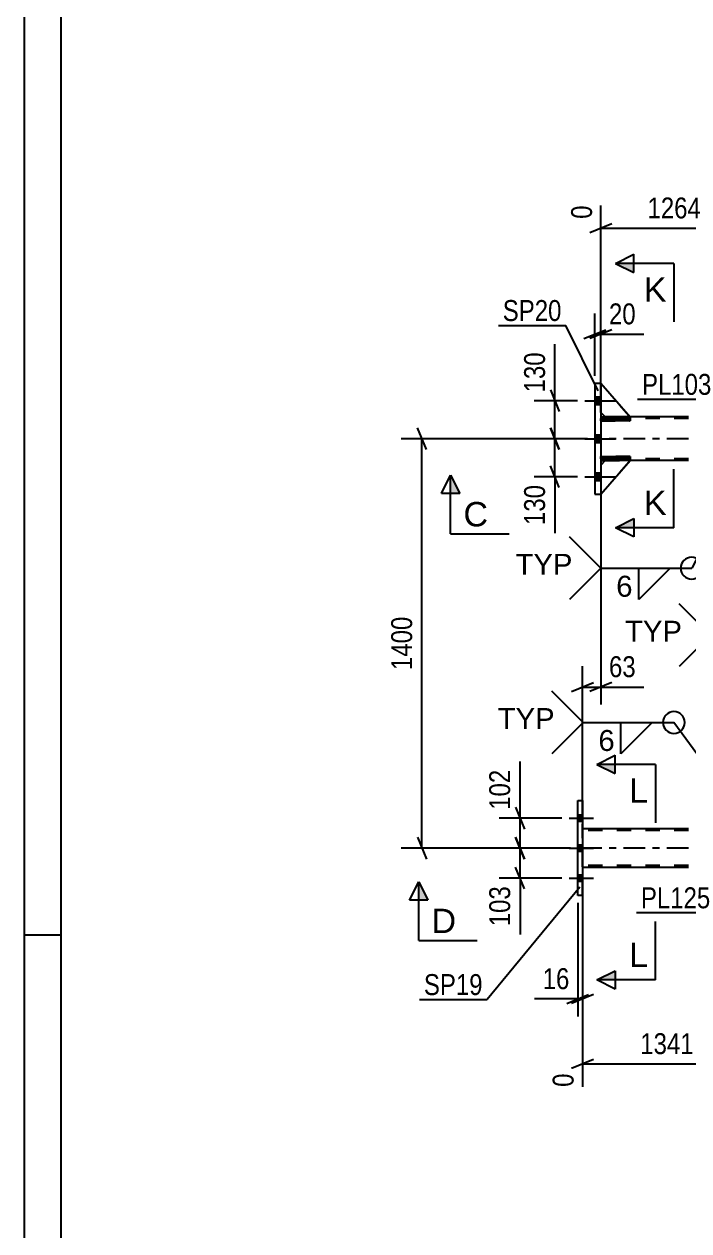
# Model space of a CAD drawing. Header units: millimetres. Extents: x -787 to 402, y -866 to -25.
# Drawn here: x -786.8 to -695.8, y -608.6 to -443.5 of the extents above; entities that cross this region are included whole.
import ezdxf

# ---------------------------------------------------------------- set-up
doc = ezdxf.new("R2010")
doc.units = ezdxf.units.MM
doc.linetypes.add('DXK_LINE_DOT2', pattern=[3.9198, 1.9599, -1.9599])
doc.linetypes.add('DXK_LINE_DOT3', pattern=[5.9187, 2.979, -0.9799, 0.9799, -0.9799])
doc.styles.add('Arial', font='arial.ttf', dxfattribs={"height": 0.2})
doc.styles.add('Arial Narrow', font='ARIALN.TTF', dxfattribs={"height": 0.2})

# ---------------------------------------------------------------- blocks, each defined once
blk = doc.blocks.new('Unknown-569028579-1134')
at = {"color": 5, "linetype": 'Continuous'}
for p, q in [((-786.76, -25.13), (-786.76, -866.13)), ((-781.76, -30.13), (-781.76, -861.13)), ((-781.76, -568.13), (-786.76, -568.13))]:
    blk.add_line(p, q, dxfattribs=at)
blk = doc.blocks.new('Part-569028579-67963 - 67904')
at = {"color": 2, "linetype": 'Continuous'}
for p, q in [((-711.03, -562.73), (-711.03, -549.73)), ((-711.03, -549.73), (-710.39, -549.73)), ((-710.39, -549.73), (-710.39, -549.73)), ((-710.39, -549.73), (-710.39, -562.73)), ((-710.39, -562.73), (-711.03, -562.73)), ((-710.39, -562.73), (-710.39, -562.73))]:
    blk.add_line(p, q, dxfattribs=at)
at = {"color": 7, "linetype": 'DXK_LINE_DOT2'}
for p, q in [((-711.03, -562.73), (-711.03, -549.73)), ((-710.39, -562.73), (-710.39, -549.73))]:
    blk.add_line(p, q, dxfattribs=at)
blk = doc.blocks.new('Part-569028579-67959 - 67904')
at = {"color": 2, "linetype": 'Continuous'}
for p, q in [((-695.87, -553.59), (-710.39, -553.59)), ((-695.87, -558.87), (-710.39, -558.87))]:
    blk.add_line(p, q, dxfattribs=at)
at = {"color": 7, "linetype": 'DXK_LINE_DOT2'}
for p, q in [((-710.39, -553.59), (-710.39, -558.87)), ((-695.87, -553.83), (-710.39, -553.83)), ((-695.87, -558.63), (-710.39, -558.63))]:
    blk.add_line(p, q, dxfattribs=at)
at = {"color": 7, "linetype": 'DXK_LINE_DOT3'}
blk.add_line((-695.87, -556.23), (-710.39, -556.23), dxfattribs=at)
blk = doc.blocks.new('Part-569028579-67964 - 67904')
at = {"color": 2, "linetype": 'Continuous'}
for p, q in [((-707.87, -497.23), (-707.27, -497.23)), ((-695.87, -497.23), (-703.87, -497.23)), ((-707.87, -503.23), (-707.27, -503.23)), ((-695.87, -503.23), (-703.87, -503.23))]:
    blk.add_line(p, q, dxfattribs=at)
at = {"color": 7, "linetype": 'DXK_LINE_DOT2'}
for p, q in [((-707.87, -497.23), (-707.87, -503.23)), ((-695.87, -497.47), (-707.87, -497.47)), ((-703.87, -497.23), (-707.27, -497.23)), ((-695.87, -502.99), (-707.87, -502.99)), ((-707.27, -503.23), (-703.87, -503.23))]:
    blk.add_line(p, q, dxfattribs=at)
at = {"color": 7, "linetype": 'DXK_LINE_DOT3'}
blk.add_line((-695.87, -500.23), (-707.87, -500.23), dxfattribs=at)
blk = doc.blocks.new('Part-569028579-67967 - 67904')
at = {"color": 2, "linetype": 'Continuous'}
for p, q in [((-708.67, -492.63), (-708.67, -507.83)), ((-708.67, -492.63), (-707.87, -492.63)), ((-707.87, -492.63), (-707.87, -507.83)), ((-708.67, -507.83), (-707.87, -507.83))]:
    blk.add_line(p, q, dxfattribs=at)
blk = doc.blocks.new('Part-569028579-68157 - 67904')
at = {"color": 7, "linetype": 'DXK_LINE_DOT2'}
for p, q in [((-707.87, -496.63), (-707.87, -492.63)), ((-707.87, -492.63), (-703.87, -497.23)), ((-707.27, -497.23), (-707.87, -496.63)), ((-703.87, -497.23), (-707.27, -497.23))]:
    blk.add_line(p, q, dxfattribs=at)
blk = doc.blocks.new('Part-569028579-68159 - 67904')
at = {"color": 7, "linetype": 'DXK_LINE_DOT2'}
for p, q in [((-707.27, -503.23), (-707.87, -503.83)), ((-707.87, -507.83), (-703.87, -503.23)), ((-703.87, -503.23), (-707.27, -503.23)), ((-707.87, -503.83), (-707.87, -507.83))]:
    blk.add_line(p, q, dxfattribs=at)
blk = doc.blocks.new('Part-569028579-68158 - 67904')
at = {"color": 2, "linetype": 'Continuous'}
for p, q in [((-707.87, -492.63), (-703.87, -497.23)), ((-707.27, -497.23), (-707.87, -496.63)), ((-703.87, -497.23), (-707.27, -497.23))]:
    blk.add_line(p, q, dxfattribs=at)
at = {"color": 7, "linetype": 'DXK_LINE_DOT2'}
blk.add_line((-707.87, -496.63), (-707.87, -492.63), dxfattribs=at)
blk = doc.blocks.new('Part-569028579-68160 - 67904')
at = {"color": 2, "linetype": 'Continuous'}
for p, q in [((-707.27, -503.23), (-707.87, -503.83)), ((-707.87, -507.83), (-703.87, -503.23)), ((-703.87, -503.23), (-707.27, -503.23))]:
    blk.add_line(p, q, dxfattribs=at)
at = {"color": 7, "linetype": 'DXK_LINE_DOT2'}
blk.add_line((-707.87, -503.83), (-707.87, -507.83), dxfattribs=at)
blk = doc.blocks.new('Part-569028579-68161 - 67904')
at = {"color": 7, "linetype": 'DXK_LINE_DOT2'}
for p, q in [((-703.87, -497.47), (-707.87, -497.47)), ((-707.87, -497.47), (-707.87, -497.79)), ((-707.87, -497.79), (-703.87, -497.79)), ((-707.27, -497.47), (-707.27, -497.79)), ((-703.87, -497.79), (-703.87, -497.47))]:
    blk.add_line(p, q, dxfattribs=at)
blk = doc.blocks.new('Part-569028579-68162 - 67904')
at = {"color": 7, "linetype": 'DXK_LINE_DOT2'}
for p, q in [((-703.87, -502.67), (-707.87, -502.67)), ((-707.87, -502.67), (-707.87, -502.99)), ((-707.87, -502.99), (-703.87, -502.99)), ((-707.27, -502.67), (-707.27, -502.99)), ((-703.87, -502.99), (-703.87, -502.67))]:
    blk.add_line(p, q, dxfattribs=at)
blk = doc.blocks.new('Part-569028579-68163 - 67904')
at = {"color": 2, "linetype": 'Continuous'}
for p, q in [((-707.87, -497.79), (-707.87, -497.47)), ((-707.87, -497.47), (-703.87, -497.47)), ((-703.87, -497.79), (-707.87, -497.79)), ((-703.87, -497.47), (-703.87, -497.79))]:
    blk.add_line(p, q, dxfattribs=at)
at = {"color": 7, "linetype": 'DXK_LINE_DOT2'}
blk.add_line((-707.27, -497.79), (-707.27, -497.47), dxfattribs=at)
blk = doc.blocks.new('Part-569028579-68164 - 67904')
at = {"color": 2, "linetype": 'Continuous'}
for p, q in [((-707.87, -502.99), (-707.87, -502.67)), ((-707.87, -502.67), (-703.87, -502.67)), ((-703.87, -502.99), (-707.87, -502.99)), ((-703.87, -502.67), (-703.87, -502.99))]:
    blk.add_line(p, q, dxfattribs=at)
at = {"color": 7, "linetype": 'DXK_LINE_DOT2'}
blk.add_line((-707.27, -502.99), (-707.27, -502.67), dxfattribs=at)
blk = doc.blocks.new('Bolt-569028579-68169 - 67904')
at = {"linetype": 'Continuous'}
for points in [[(-711.03, -551.69), (-711.03, -552.57), (-710.39, -552.57), (-710.39, -551.69)], [(-711.03, -551.69), (-711.03, -552.57), (-710.39, -552.57), (-710.39, -551.69)], [(-711.03, -551.69), (-711.03, -552.57), (-710.39, -552.57), (-710.39, -551.69)], [(-711.03, -555.79), (-711.03, -556.67), (-710.39, -556.67), (-710.39, -555.79)], [(-711.03, -555.79), (-711.03, -556.67), (-710.39, -556.67), (-710.39, -555.79)], [(-711.03, -559.89), (-711.03, -560.77), (-710.39, -560.77), (-710.39, -559.89)], [(-711.03, -559.89), (-711.03, -560.77), (-710.39, -560.77), (-710.39, -559.89)], [(-711.03, -559.89), (-711.03, -560.77), (-710.39, -560.77), (-710.39, -559.89)]]:
    blk.add_hatch(color=1, dxfattribs=at).paths.add_polyline_path(points)
at = {"color": 1, "linetype": 'Continuous'}
for p, q in [((-712.19, -552.13), (-708.87, -552.13)), ((-712.19, -552.13), (-708.87, -552.13)), ((-712.19, -552.13), (-708.87, -552.13)), ((-711.03, -551.69), (-710.39, -551.69)), ((-711.03, -551.69), (-710.39, -551.69)), ((-711.03, -551.69), (-710.39, -551.69)), ((-711.03, -552.57), (-710.39, -552.57)), ((-711.03, -552.57), (-710.39, -552.57)), ((-711.03, -552.57), (-710.39, -552.57)), ((-712.19, -556.23), (-708.87, -556.23)), ((-712.19, -556.23), (-708.87, -556.23)), ((-711.03, -555.79), (-710.39, -555.79)), ((-711.03, -555.79), (-710.39, -555.79)), ((-711.03, -556.67), (-710.39, -556.67)), ((-711.03, -556.67), (-710.39, -556.67)), ((-712.19, -560.33), (-708.87, -560.33)), ((-712.19, -560.33), (-708.87, -560.33)), ((-712.19, -560.33), (-708.87, -560.33)), ((-711.03, -559.89), (-710.39, -559.89)), ((-711.03, -559.89), (-710.39, -559.89)), ((-711.03, -559.89), (-710.39, -559.89)), ((-711.03, -560.77), (-710.39, -560.77)), ((-711.03, -560.77), (-710.39, -560.77)), ((-711.03, -560.77), (-710.39, -560.77))]:
    blk.add_line(p, q, dxfattribs=at)
blk = doc.blocks.new('Bolt-569028579-68172 - 67904')
at = {"linetype": 'Continuous'}
for points in [[(-708.67, -494.51), (-708.67, -495.55), (-707.87, -495.55), (-707.87, -494.51)], [(-708.67, -494.51), (-708.67, -495.55), (-707.87, -495.55), (-707.87, -494.51)], [(-708.67, -494.51), (-708.67, -495.55), (-707.87, -495.55), (-707.87, -494.51)], [(-708.67, -499.71), (-708.67, -500.75), (-707.87, -500.75), (-707.87, -499.71)], [(-708.67, -499.71), (-708.67, -500.75), (-707.87, -500.75), (-707.87, -499.71)], [(-708.67, -504.91), (-708.67, -505.95), (-707.87, -505.95), (-707.87, -504.91)], [(-708.67, -504.91), (-708.67, -505.95), (-707.87, -505.95), (-707.87, -504.91)], [(-708.67, -504.91), (-708.67, -505.95), (-707.87, -505.95), (-707.87, -504.91)]]:
    blk.add_hatch(color=1, dxfattribs=at).paths.add_polyline_path(points)
at = {"color": 1, "linetype": 'Continuous'}
for p, q in [((-710.07, -495.03), (-705.87, -495.03)), ((-710.07, -495.03), (-705.87, -495.03)), ((-710.07, -495.03), (-705.87, -495.03)), ((-708.67, -494.51), (-707.87, -494.51)), ((-708.67, -494.51), (-707.87, -494.51)), ((-708.67, -494.51), (-707.87, -494.51)), ((-708.67, -495.55), (-707.87, -495.55)), ((-708.67, -495.55), (-707.87, -495.55)), ((-708.67, -495.55), (-707.87, -495.55)), ((-708.67, -499.71), (-707.87, -499.71)), ((-708.67, -499.71), (-707.87, -499.71)), ((-710.07, -500.23), (-705.87, -500.23)), ((-710.07, -500.23), (-705.87, -500.23)), ((-708.67, -500.75), (-707.87, -500.75)), ((-708.67, -500.75), (-707.87, -500.75)), ((-708.67, -504.91), (-707.87, -504.91)), ((-708.67, -504.91), (-707.87, -504.91)), ((-708.67, -504.91), (-707.87, -504.91)), ((-710.07, -505.43), (-705.87, -505.43)), ((-710.07, -505.43), (-705.87, -505.43)), ((-710.07, -505.43), (-705.87, -505.43)), ((-708.67, -505.95), (-707.87, -505.95)), ((-708.67, -505.95), (-707.87, -505.95)), ((-708.67, -505.95), (-707.87, -505.95))]:
    blk.add_line(p, q, dxfattribs=at)
blk = doc.blocks.new('StraightDimension-569028579-76785 - 67904')
at = {"color": 7, "linetype": 'Continuous'}
for p, q in [((-707.87, -504.23), (-707.87, -536.6)), ((-710.39, -552.59), (-710.39, -531.35)), ((-711.89, -534.8), (-708.89, -533.6)), ((-710.39, -534.2), (-707.87, -534.2)), ((-706.37, -533.6), (-709.37, -534.8))]:
    blk.add_line(p, q, dxfattribs=at)
at = {"color": 0}
blk.add_wipeout([(-702.49, -533.45), (-702.49, -529.25), (-707.35, -529.25), (-707.35, -533.45)], dxfattribs=at)
at = {"color": 7, "linetype": 'Continuous'}
blk.add_line((-707.87, -534.2), (-701.97, -534.2), dxfattribs=at)
blk.add_line((-707.87, -534.2), (-701.97, -534.2), dxfattribs=at)
at = {"color": 3, "style": 'Arial Narrow'}
blk.add_text('63', height=2.863, dxfattribs=at).set_placement((-706.75, -532.85))
blk = doc.blocks.new('StraightDimension-569028579-80831 - 67904')
at = {"color": 7, "linetype": 'Continuous'}
for p, q in [((-711.03, -563.73), (-711.03, -579.28)), ((-710.39, -563.73), (-710.39, -579.28)), ((-712.53, -577.48), (-709.53, -576.28)), ((-708.89, -576.28), (-711.89, -577.48)), ((-711.03, -576.88), (-710.39, -576.88))]:
    blk.add_line(p, q, dxfattribs=at)
at = {"color": 0}
blk.add_wipeout([(-711.56, -576.13), (-711.56, -571.93), (-716.42, -571.93), (-716.42, -576.13)], dxfattribs=at)
at = {"color": 7, "linetype": 'Continuous'}
blk.add_line((-711.03, -576.88), (-716.94, -576.88), dxfattribs=at)
blk.add_line((-711.03, -576.88), (-716.94, -576.88), dxfattribs=at)
at = {"color": 3, "style": 'Arial Narrow'}
blk.add_text('16', height=2.863, dxfattribs=at).set_placement((-715.82, -575.53))
blk = doc.blocks.new('StraightDimension-569028579-76465 - 67904')
at = {"color": 7, "linetype": 'Continuous'}
for p, q in [((-687.23, -554.59), (-687.23, -594.38)), ((-710.39, -559.87), (-710.39, -588.9)), ((-708.89, -585.17), (-711.89, -586.37)), ((-710.39, -585.77), (-687.23, -585.77)), ((-688.73, -586.37), (-685.73, -585.17))]:
    blk.add_line(p, q, dxfattribs=at)
at = {"color": 0}
blk.add_wipeout([(-694.55, -585.02), (-694.55, -580.82), (-703.07, -580.82), (-703.07, -585.02)], dxfattribs=at)
at = {"color": 0, "linetype": 'Continuous'}
for points in [[(-710.99, -586.47), (-715.19, -586.47), (-715.19, -589.5), (-710.99, -589.5)], [(-687.83, -586.47), (-692.03, -586.47), (-692.03, -594.98), (-687.83, -594.98)]]:
    blk.add_wipeout(points, dxfattribs=at)
at = {"color": 3, "style": 'Arial Narrow'}
blk.add_text('1341', height=2.863, dxfattribs=at).set_placement((-702.47, -584.42))
at = {"color": 3, "linetype": 'Continuous', "style": 'Arial Narrow'}
for s, height, p in [('0', 2.86, (-711.59, -588.9)), ('1341', 2.863, (-688.43, -594.38))]:
    blk.add_text(s, height=height, rotation=90.0002, dxfattribs=at).set_placement(p)
blk = doc.blocks.new('StraightDimension-569028579-76662 - 67904')
at = {"color": 7, "linetype": 'Continuous'}
for p, q in [((-687.77, -502.23), (-687.77, -462.84)), ((-707.87, -496.23), (-707.87, -468.32)), ((-706.37, -470.85), (-709.37, -472.05)), ((-707.87, -471.45), (-687.77, -471.45)), ((-689.27, -472.05), (-686.27, -470.85))]:
    blk.add_line(p, q, dxfattribs=at)
at = {"color": 0, "linetype": 'Continuous'}
for points in [[(-688.37, -462.24), (-692.57, -462.24), (-692.57, -470.75), (-688.37, -470.75)], [(-708.47, -467.72), (-712.67, -467.72), (-712.67, -470.75), (-708.47, -470.75)]]:
    blk.add_wipeout(points, dxfattribs=at)
at = {"color": 0}
blk.add_wipeout([(-693.57, -470.7), (-693.57, -466.5), (-702.08, -466.5), (-702.08, -470.7)], dxfattribs=at)
at = {"color": 3, "linetype": 'Continuous', "style": 'Arial Narrow'}
for s, height, p in [('1264', 2.863, (-688.97, -470.15)), ('0', 2.86, (-709.07, -470.15))]:
    blk.add_text(s, height=height, rotation=90.0002, dxfattribs=at).set_placement(p)
at = {"color": 3, "style": 'Arial Narrow'}
blk.add_text('1264', height=2.863, dxfattribs=at).set_placement((-701.48, -470.1))
blk = doc.blocks.new('StraightDimension-569028579-77367 - 67904')
at = {"color": 7, "linetype": 'Continuous'}
for p, q in [((-712.03, -556.23), (-721.77, -556.23)), ((-719.52, -554.73), (-718.32, -557.73)), ((-718.92, -560.33), (-718.92, -556.23)), ((-718.32, -561.83), (-719.52, -558.83)), ((-713.19, -560.33), (-721.77, -560.33))]:
    blk.add_line(p, q, dxfattribs=at)
at = {"color": 0}
blk.add_wipeout([(-719.67, -560.85), (-723.87, -560.85), (-723.87, -567.53), (-719.67, -567.53)], dxfattribs=at)
at = {"color": 7, "linetype": 'Continuous'}
blk.add_line((-718.92, -560.33), (-718.92, -568.06), dxfattribs=at)
blk.add_line((-718.92, -560.33), (-718.92, -568.06), dxfattribs=at)
at = {"color": 3, "style": 'Arial Narrow'}
blk.add_text('103', height=2.863, rotation=90.0002, dxfattribs=at).set_placement((-720.27, -566.93))
blk = doc.blocks.new('StraightDimension-569028579-77343 - 67904')
at = {"color": 7, "linetype": 'Continuous'}
for p, q in [((-731.73, -501.73), (-732.93, -498.73)), ((-709.67, -500.23), (-735.18, -500.23)), ((-732.33, -556.23), (-732.33, -500.23)), ((-712.03, -556.23), (-735.18, -556.23)), ((-732.93, -554.73), (-731.73, -557.73))]:
    blk.add_line(p, q, dxfattribs=at)
at = {"color": 0}
blk.add_wipeout([(-733.08, -523.97), (-737.28, -523.97), (-737.28, -532.48), (-733.08, -532.48)], dxfattribs=at)
at = {"color": 3, "style": 'Arial Narrow'}
blk.add_text('1400', height=2.863, rotation=90.0002, dxfattribs=at).set_placement((-733.68, -531.88))
blk = doc.blocks.new('StraightDimension-569028579-77348 - 67904')
at = {"color": 7, "linetype": 'Continuous'}
for p, q in [((-714.75, -493.53), (-713.55, -496.53)), ((-711.07, -495.03), (-717, -495.03)), ((-714.15, -500.23), (-714.15, -495.03)), ((-713.55, -501.73), (-714.75, -498.73)), ((-709.67, -500.23), (-717, -500.23))]:
    blk.add_line(p, q, dxfattribs=at)
at = {"color": 0}
blk.add_wipeout([(-714.9, -487.82), (-719.1, -487.82), (-719.1, -494.5), (-714.9, -494.5)], dxfattribs=at)
at = {"color": 7, "linetype": 'Continuous'}
blk.add_line((-714.15, -495.03), (-714.15, -487.29), dxfattribs=at)
blk.add_line((-714.15, -495.03), (-714.15, -487.29), dxfattribs=at)
at = {"color": 3, "style": 'Arial Narrow'}
blk.add_text('130', height=2.863, rotation=90.0002, dxfattribs=at).set_placement((-715.5, -493.9))
blk = doc.blocks.new('StraightDimension-569028579-77349 - 67904')
at = {"color": 7, "linetype": 'Continuous'}
for p, q in [((-714.75, -498.73), (-713.55, -501.73)), ((-709.67, -500.23), (-717, -500.23)), ((-714.15, -505.43), (-714.15, -500.23)), ((-713.55, -506.93), (-714.75, -503.93)), ((-711.07, -505.43), (-717, -505.43))]:
    blk.add_line(p, q, dxfattribs=at)
at = {"color": 0}
blk.add_wipeout([(-714.9, -505.95), (-719.1, -505.95), (-719.1, -512.64), (-714.9, -512.64)], dxfattribs=at)
at = {"color": 7, "linetype": 'Continuous'}
blk.add_line((-714.15, -505.43), (-714.15, -513.16), dxfattribs=at)
blk.add_line((-714.15, -505.43), (-714.15, -513.16), dxfattribs=at)
at = {"color": 3, "style": 'Arial Narrow'}
blk.add_text('130', height=2.863, rotation=90.0002, dxfattribs=at).set_placement((-715.5, -512.04))
blk = doc.blocks.new('StraightDimension-569028579-77366 - 67904')
at = {"color": 7, "linetype": 'Continuous'}
for p, q in [((-719.52, -550.63), (-718.32, -553.63)), ((-713.19, -552.13), (-721.77, -552.13)), ((-718.92, -556.23), (-718.92, -552.13)), ((-712.03, -556.23), (-721.77, -556.23)), ((-718.32, -557.73), (-719.52, -554.73))]:
    blk.add_line(p, q, dxfattribs=at)
at = {"color": 0}
blk.add_wipeout([(-719.67, -544.92), (-723.87, -544.92), (-723.87, -551.6), (-719.67, -551.6)], dxfattribs=at)
at = {"color": 7, "linetype": 'Continuous'}
blk.add_line((-718.92, -552.13), (-718.92, -544.39), dxfattribs=at)
blk.add_line((-718.92, -552.13), (-718.92, -544.39), dxfattribs=at)
at = {"color": 3, "style": 'Arial Narrow'}
blk.add_text('102', height=2.863, rotation=90.0002, dxfattribs=at).set_placement((-720.27, -551))
blk = doc.blocks.new('StraightDimension-569028579-80665 - 67904')
at = {"color": 7, "linetype": 'Continuous'}
for p, q in [((-708.67, -491.63), (-708.67, -483.09)), ((-707.87, -491.63), (-707.87, -483.09)), ((-710.17, -486.54), (-707.17, -485.34)), ((-706.37, -485.34), (-709.37, -486.54)), ((-708.67, -485.94), (-707.87, -485.94))]:
    blk.add_line(p, q, dxfattribs=at)
at = {"color": 0}
blk.add_wipeout([(-702.49, -485.19), (-702.49, -480.99), (-707.35, -480.99), (-707.35, -485.19)], dxfattribs=at)
at = {"color": 7, "linetype": 'Continuous'}
blk.add_line((-707.87, -485.94), (-701.97, -485.94), dxfattribs=at)
blk.add_line((-707.87, -485.94), (-701.97, -485.94), dxfattribs=at)
at = {"color": 3, "style": 'Arial Narrow'}
blk.add_text('20', height=2.863, dxfattribs=at).set_placement((-706.75, -484.59))
blk = doc.blocks.new('Mark-569028579-76777 - 67904')
at = {"color": 0}
blk.add_wipeout([(-692.87, -564.47), (-692.87, -561.47), (-702.38, -561.47), (-702.38, -564.47)], dxfattribs=at)
blk.add_wipeout([(-692.87, -564.47), (-692.87, -561.47), (-702.38, -561.47), (-702.38, -564.47)], dxfattribs=at)
at = {"color": 30, "linetype": 'Continuous'}
for p in [(-686.99, -553.31), (-702.98, -565.07)]:
    blk.add_line(p, (-692.27, -565.07), dxfattribs=at)
at = {"color": 3, "style": 'Arial Narrow'}
blk.add_text('PL125', height=2.863, dxfattribs=at).set_placement((-702.38, -564.47))
blk = doc.blocks.new('SectionMark-569028579-78516 - 67904')
at = {"linetype": 'Continuous'}
blk.add_hatch(color=6, dxfattribs=at).paths.add_polyline_path([(-731.53, -563.37), (-732.78, -563.37), (-732.78, -560.87)])
at = {"color": 6, "linetype": 'Continuous'}
for p, q in [((-734.03, -563.37), (-732.78, -560.87)), ((-732.78, -568.87), (-732.78, -560.87)), ((-732.78, -560.87), (-731.53, -563.37)), ((-731.53, -563.37), (-734.03, -563.37)), ((-732.78, -568.87), (-724.78, -568.87))]:
    blk.add_line(p, q, dxfattribs=at)
at = {"color": 0, "linetype": 'Continuous'}
blk.add_wipeout([(-727.66, -567.87), (-727.66, -564.37), (-731.03, -564.37), (-731.03, -567.87)], dxfattribs=at)
at = {"color": 3, "linetype": 'Continuous', "style": 'Arial'}
blk.add_text('D', height=3.34, dxfattribs=at).set_placement((-731.03, -567.87))
blk = doc.blocks.new('WeldMark-569028579-77635 - 67904')
at = {"linetype": 'Continuous'}
blk.add_hatch(color=30, dxfattribs=at).paths.add_polyline_path([(-677.34, -506.44), (-676.05, -503.63), (-675.87, -506.71)])
at = {"color": 30, "linetype": 'Continuous'}
blk.add_line((-676.05, -503.63), (-680.45, -527.11), dxfattribs=at)
at = {"color": 3, "linetype": 'Continuous'}
for p, q in [((-692.88, -527.11), (-697.16, -522.82)), ((-692.88, -527.11), (-697.16, -531.4)), ((-687.27, -527.11), (-683.84, -531.4)), ((-687.27, -527.11), (-687.27, -531.4))]:
    blk.add_line(p, q, dxfattribs=at)
for start, end in [(90, 270), (270, 90)]:
    blk.add_arc((-680.45, -527.11), 1.5, start, end, dxfattribs=at)
at = {"color": 0}
blk.add_wipeout([(-688.35, -531.21), (-688.35, -527.81), (-690.98, -527.81), (-690.98, -531.21)], dxfattribs=at)
at = {"color": 30, "linetype": 'Continuous'}
blk.add_line((-692.88, -527.11), (-680.45, -527.11), dxfattribs=at)
at = {"color": 3, "style": 'Arial'}
blk.add_text('6', height=2.87, dxfattribs=at).set_placement((-690.78, -531.01))
at = {"color": 0, "linetype": 'Continuous'}
blk.add_wipeout([(-696.78, -528.01), (-696.78, -525.01), (-704.55, -525.01), (-704.55, -528.01)], dxfattribs=at)
blk.add_wipeout([(-696.78, -528.01), (-696.78, -525.01), (-704.55, -525.01), (-704.55, -528.01)], dxfattribs=at)
at = {"color": 3, "linetype": 'Continuous', "style": 'Arial'}
blk.add_text('TYP', height=2.865, dxfattribs=at).set_placement((-704.55, -528.01))
blk = doc.blocks.new('SectionMark-569028579-86144 - 67904')
at = {"linetype": 'Continuous'}
for points in [[(-705.89, -544.79), (-705.89, -546.04), (-708.39, -544.79)], [(-705.89, -573.02), (-705.89, -574.27), (-708.39, -574.27)]]:
    blk.add_hatch(color=6, dxfattribs=at).paths.add_polyline_path(points)
at = {"color": 6, "linetype": 'Continuous'}
for p, q in [((-708.39, -544.79), (-705.89, -543.54)), ((-705.89, -546.04), (-705.89, -543.54)), ((-700.39, -544.79), (-708.39, -544.79)), ((-708.39, -544.79), (-705.89, -546.04)), ((-700.39, -544.79), (-700.39, -552.79)), ((-700.39, -574.27), (-700.39, -566.27)), ((-708.39, -574.27), (-705.89, -573.02)), ((-700.39, -574.27), (-708.39, -574.27)), ((-705.89, -575.52), (-708.39, -574.27)), ((-705.89, -573.02), (-705.89, -575.52))]:
    blk.add_line(p, q, dxfattribs=at)
at = {"color": 0, "linetype": 'Continuous'}
for points in [[(-701.39, -550.04), (-701.39, -546.54), (-703.99, -546.54), (-703.99, -550.04)], [(-701.39, -572.52), (-701.39, -569.02), (-703.99, -569.02), (-703.99, -572.52)]]:
    blk.add_wipeout(points, dxfattribs=at)
at = {"color": 3, "linetype": 'Continuous', "style": 'Arial'}
for p in [(-703.99, -550.04), (-703.99, -572.52)]:
    blk.add_text('L', height=3.34, dxfattribs=at).set_placement(p)
blk = doc.blocks.new('SectionMark-569028579-75248 - 67904')
at = {"linetype": 'Continuous'}
blk.add_hatch(color=6, dxfattribs=at).paths.add_polyline_path([(-727.16, -507.73), (-728.41, -507.73), (-728.41, -505.23)])
at = {"color": 6, "linetype": 'Continuous'}
for p, q in [((-729.66, -507.73), (-728.41, -505.23)), ((-728.41, -513.23), (-728.41, -505.23)), ((-728.41, -505.23), (-727.16, -507.73)), ((-727.16, -507.73), (-729.66, -507.73)), ((-728.41, -513.23), (-720.41, -513.23))]:
    blk.add_line(p, q, dxfattribs=at)
at = {"color": 0, "linetype": 'Continuous'}
blk.add_wipeout([(-723.29, -512.23), (-723.29, -508.73), (-726.66, -508.73), (-726.66, -512.23)], dxfattribs=at)
at = {"color": 3, "linetype": 'Continuous', "style": 'Arial'}
blk.add_text('C', height=3.34, dxfattribs=at).set_placement((-726.66, -512.23))
blk = doc.blocks.new('WeldMark-569028579-77641 - 67904')
at = {"linetype": 'Continuous'}
blk.add_hatch(color=30, dxfattribs=at).paths.add_polyline_path([(-689.82, -505.54), (-687.77, -503.23), (-688.49, -506.23)])
at = {"color": 30, "linetype": 'Continuous'}
blk.add_line((-687.77, -503.23), (-695.43, -517.95), dxfattribs=at)
at = {"color": 3, "linetype": 'Continuous'}
for q in [(-712.14, -513.67), (-712.14, -522.24)]:
    blk.add_line((-707.86, -517.95), q, dxfattribs=at)
for start, end in [(90, 270), (270, 90)]:
    blk.add_arc((-695.43, -517.95), 1.5, start, end, dxfattribs=at)
at = {"color": 0}
blk.add_wipeout([(-703.33, -522.05), (-703.33, -518.65), (-705.96, -518.65), (-705.96, -522.05)], dxfattribs=at)
at = {"color": 30, "linetype": 'Continuous'}
blk.add_line((-707.86, -517.95), (-695.43, -517.95), dxfattribs=at)
at = {"color": 3, "linetype": 'Continuous'}
for p, q in [((-702.68, -517.95), (-698.39, -517.95)), ((-698.39, -517.95), (-702.68, -522.24)), ((-702.68, -522.24), (-702.68, -517.95))]:
    blk.add_line(p, q, dxfattribs=at)
at = {"color": 3, "style": 'Arial'}
blk.add_text('6', height=2.87, dxfattribs=at).set_placement((-705.76, -521.85))
at = {"color": 0, "linetype": 'Continuous'}
blk.add_wipeout([(-711.76, -518.85), (-711.76, -515.85), (-719.53, -515.85), (-719.53, -518.85)], dxfattribs=at)
blk.add_wipeout([(-711.76, -518.85), (-711.76, -515.85), (-719.53, -515.85), (-719.53, -518.85)], dxfattribs=at)
at = {"color": 3, "linetype": 'Continuous', "style": 'Arial'}
blk.add_text('TYP', height=2.865, dxfattribs=at).set_placement((-719.53, -518.85))
blk = doc.blocks.new('Mark-569028579-76941 - 67904')
at = {"color": 0}
blk.add_wipeout([(-713.24, -484.13), (-713.24, -481.13), (-721.28, -481.13), (-721.28, -484.13)], dxfattribs=at)
blk.add_wipeout([(-713.24, -484.13), (-713.24, -481.13), (-721.28, -481.13), (-721.28, -484.13)], dxfattribs=at)
at = {"color": 30, "linetype": 'Continuous'}
for p in [(-721.88, -484.73), (-708.25, -493.67)]:
    blk.add_line(p, (-712.64, -484.73), dxfattribs=at)
at = {"color": 3, "style": 'Arial Narrow'}
blk.add_text('SP20', height=2.863, dxfattribs=at).set_placement((-721.28, -484.13))
blk = doc.blocks.new('Mark-569028579-76949 - 67904')
at = {"color": 0}
blk.add_wipeout([(-692.72, -494.23), (-692.72, -491.23), (-702.23, -491.23), (-702.23, -494.23)], dxfattribs=at)
blk.add_wipeout([(-692.72, -494.23), (-692.72, -491.23), (-702.23, -491.23), (-702.23, -494.23)], dxfattribs=at)
at = {"color": 30, "linetype": 'Continuous'}
for p in [(-702.83, -494.83), (-683.19, -503.32)]:
    blk.add_line(p, (-692.12, -494.83), dxfattribs=at)
at = {"color": 3, "style": 'Arial Narrow'}
blk.add_text('PL103', height=2.863, dxfattribs=at).set_placement((-702.23, -494.23))
blk = doc.blocks.new('WeldMark-569028579-77666 - 67904')
at = {"linetype": 'Continuous'}
blk.add_hatch(color=30, dxfattribs=at).paths.add_polyline_path([(-688.39, -550.72), (-687.23, -553.59), (-689.6, -551.61)])
at = {"color": 3, "linetype": 'Continuous'}
for q in [(-714.58, -534.77), (-714.58, -543.34)]:
    blk.add_line((-710.3, -539.05), q, dxfattribs=at)
at = {"color": 30, "linetype": 'Continuous'}
blk.add_line((-687.23, -553.59), (-697.87, -539.05), dxfattribs=at)
at = {"color": 3, "linetype": 'Continuous'}
for start, end in [(90, 270), (270, 90)]:
    blk.add_arc((-697.87, -539.05), 1.5, start, end, dxfattribs=at)
at = {"color": 0}
blk.add_wipeout([(-705.77, -543.15), (-705.77, -539.75), (-708.4, -539.75), (-708.4, -543.15)], dxfattribs=at)
at = {"color": 30, "linetype": 'Continuous'}
blk.add_line((-710.3, -539.05), (-697.87, -539.05), dxfattribs=at)
at = {"color": 3, "linetype": 'Continuous'}
for p, q in [((-705.11, -539.05), (-700.83, -539.05)), ((-700.83, -539.05), (-705.11, -543.34)), ((-705.11, -543.34), (-705.11, -539.05))]:
    blk.add_line(p, q, dxfattribs=at)
at = {"color": 3, "style": 'Arial'}
blk.add_text('6', height=2.87, dxfattribs=at).set_placement((-708.2, -542.95))
at = {"color": 0, "linetype": 'Continuous'}
blk.add_wipeout([(-714.2, -539.95), (-714.2, -536.95), (-721.97, -536.95), (-721.97, -539.95)], dxfattribs=at)
blk.add_wipeout([(-714.2, -539.95), (-714.2, -536.95), (-721.97, -536.95), (-721.97, -539.95)], dxfattribs=at)
at = {"color": 3, "linetype": 'Continuous', "style": 'Arial'}
blk.add_text('TYP', height=2.865, dxfattribs=at).set_placement((-721.97, -539.95))
blk = doc.blocks.new('Mark-569028579-82427 - 67904')
at = {"color": 0}
blk.add_wipeout([(-724.03, -576.34), (-724.03, -573.34), (-732.07, -573.34), (-732.07, -576.34)], dxfattribs=at)
blk.add_wipeout([(-724.03, -576.34), (-724.03, -573.34), (-732.07, -573.34), (-732.07, -576.34)], dxfattribs=at)
at = {"color": 30, "linetype": 'Continuous'}
for p in [(-710.74, -561.6), (-732.67, -576.94)]:
    blk.add_line(p, (-723.43, -576.94), dxfattribs=at)
at = {"color": 3, "style": 'Arial Narrow'}
blk.add_text('SP19', height=2.863, dxfattribs=at).set_placement((-732.07, -576.34))
blk = doc.blocks.new('SectionMark-569028579-85724 - 67904')
at = {"linetype": 'Continuous'}
for points in [[(-703.37, -476.25), (-703.37, -477.5), (-705.87, -476.25)], [(-703.37, -511.16), (-703.37, -512.41), (-705.87, -512.41)]]:
    blk.add_hatch(color=6, dxfattribs=at).paths.add_polyline_path(points)
at = {"color": 6, "linetype": 'Continuous'}
for p, q in [((-705.87, -476.25), (-703.37, -475)), ((-703.37, -477.5), (-703.37, -475)), ((-697.87, -476.25), (-705.87, -476.25)), ((-705.87, -476.25), (-703.37, -477.5)), ((-697.87, -476.25), (-697.87, -484.25)), ((-697.87, -512.41), (-697.87, -504.41)), ((-705.87, -512.41), (-703.37, -511.16)), ((-703.37, -511.16), (-703.37, -513.66)), ((-697.87, -512.41), (-705.87, -512.41)), ((-703.37, -513.66), (-705.87, -512.41))]:
    blk.add_line(p, q, dxfattribs=at)
at = {"color": 0, "linetype": 'Continuous'}
for points in [[(-698.87, -481.5), (-698.87, -478), (-701.98, -478), (-701.98, -481.5)], [(-698.87, -510.66), (-698.87, -507.16), (-701.98, -507.16), (-701.98, -510.66)]]:
    blk.add_wipeout(points, dxfattribs=at)
at = {"color": 3, "linetype": 'Continuous', "style": 'Arial'}
for p in [(-701.98, -481.5), (-701.98, -510.66)]:
    blk.add_text('K', height=3.34, dxfattribs=at).set_placement(p)

msp = doc.modelspace()

# ---------------------------------------------------------------- block references
for name in ['Unknown-569028579-1134', 'Part-569028579-67967 - 67904', 'Part-569028579-68157 - 67904', 'Part-569028579-68158 - 67904', 'Bolt-569028579-68172 - 67904', 'Part-569028579-67964 - 67904', 'Part-569028579-68161 - 67904', 'Part-569028579-68163 - 67904', 'Part-569028579-68162 - 67904', 'Part-569028579-68164 - 67904', 'Part-569028579-68159 - 67904', 'Part-569028579-68160 - 67904', 'Part-569028579-67963 - 67904', 'Bolt-569028579-68169 - 67904', 'Part-569028579-67959 - 67904']:
    msp.add_blockref(name, (0, 0))

# ---------------------------------------------------------------- next in the draw order: block references
for name in ['StraightDimension-569028579-76662 - 67904', 'StraightDimension-569028579-76785 - 67904', 'StraightDimension-569028579-80831 - 67904']:
    msp.add_blockref(name, (0, 0))

# ---------------------------------------------------------------- next in the draw order: block references
for name in ['WeldMark-569028579-77635 - 67904', 'StraightDimension-569028579-76465 - 67904']:
    msp.add_blockref(name, (0, 0))

# ---------------------------------------------------------------- next in the draw order: block references
for name in ['Mark-569028579-76777 - 67904', 'StraightDimension-569028579-77367 - 67904']:
    msp.add_blockref(name, (0, 0))

# ---------------------------------------------------------------- next in the draw order: block references
for name in ['StraightDimension-569028579-77343 - 67904', 'SectionMark-569028579-78516 - 67904']:
    msp.add_blockref(name, (0, 0))

# ---------------------------------------------------------------- next in the draw order: block references
for name in ['StraightDimension-569028579-77348 - 67904', 'StraightDimension-569028579-77366 - 67904', 'SectionMark-569028579-86144 - 67904', 'Mark-569028579-82427 - 67904']:
    msp.add_blockref(name, (0, 0))

# ---------------------------------------------------------------- next in the draw order: block references
for name in ['StraightDimension-569028579-80665 - 67904', 'StraightDimension-569028579-77349 - 67904', 'WeldMark-569028579-77666 - 67904']:
    msp.add_blockref(name, (0, 0))

# ---------------------------------------------------------------- next in the draw order: block references
for name in ['Mark-569028579-76941 - 67904', 'SectionMark-569028579-75248 - 67904']:
    msp.add_blockref(name, (0, 0))

# ---------------------------------------------------------------- next in the draw order: block references
msp.add_blockref('WeldMark-569028579-77641 - 67904', (0, 0))

# ---------------------------------------------------------------- next in the draw order: block references
msp.add_blockref('Mark-569028579-76949 - 67904', (0, 0))

# ---------------------------------------------------------------- next in the draw order: block references
msp.add_blockref('SectionMark-569028579-85724 - 67904', (0, 0))

doc.saveas('drawing.dxf')
